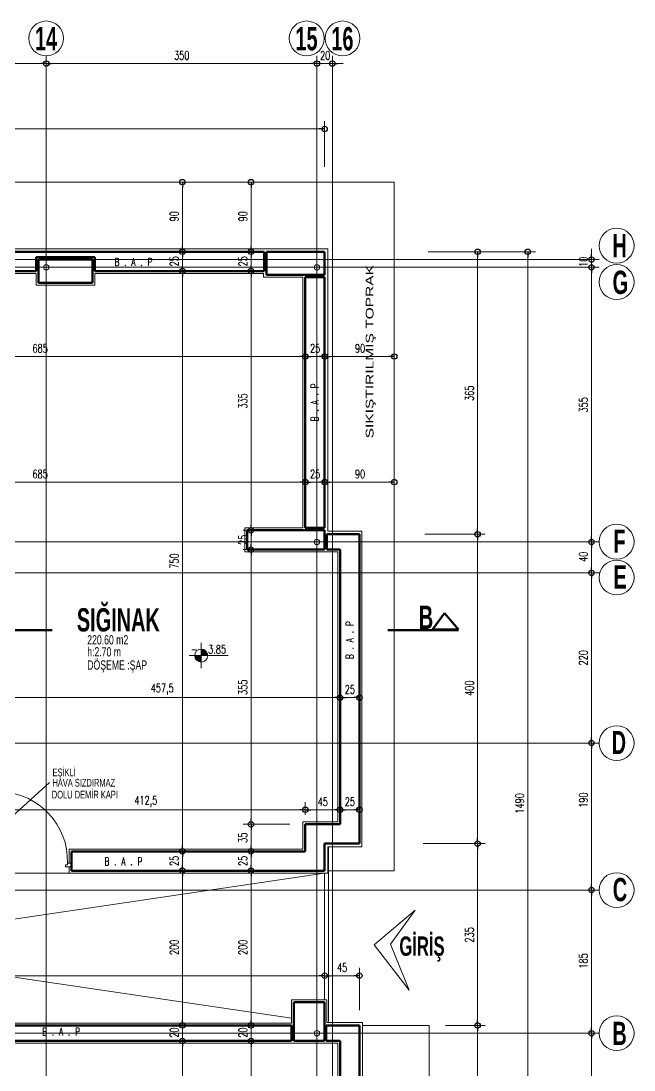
# Model space of a CAD drawing. Header units: millimetres. Extents: x 2016.56 to 2021.8, y 13721.83 to 13722.48.
# Drawn here: x 2016.9081 to 2017.0667, y 13722.1263 to 13722.3975 of the extents above; entities that cross this region are included whole.
import ezdxf

# ---------------------------------------------------------------- set-up
doc = ezdxf.new("R2010")
doc.units = ezdxf.units.MM
doc.linetypes.add('ACAD_ISO04W100', pattern=[30, 24, -3, 0, -3])
doc.layers.get('0').update_dxf_attribs({"lineweight": 20})
for name, color, linetype, lineweight in [('aks', 1, 'Continuous', 9), ('AKS  NO', 5, 'Continuous', 60), ('DH', 7, 'Continuous', 20), ('DIMH', 7, 'Continuous', 20), ('DIMV', 7, 'Continuous', 20), ('DV', 7, 'Continuous', 20), ('kesit', 5, 'Continuous', 60), ('kolon', 5, 'Continuous', 60), ('PENCERE', 3, 'Continuous', 13), ('SIVA', 7, 'Continuous', 20), ('TEXT', 7, 'Continuous', 20)]:
    doc.layers.add(name, color=color, linetype=linetype, lineweight=lineweight)
doc.styles.get("Standard").update_dxf_attribs({"font": 'txt.shx', "width": 0.7, "height": 11})
doc.styles.add('style1', font='swisscbo.ttf', dxfattribs={"width": 0.75, "height": 11})
doc.styles.add('style3', font='GOTHIC.TTF', dxfattribs={"width": 0.7, "height": 11})

msp = doc.modelspace()

# ---------------------------------------------------------------- hatches: boundary and pattern name
at = {"layer": 'TEXT'}
h = msp.add_hatch(color=256, dxfattribs=at)
h.paths.add_polyline_path([(2016.95476, 13722.23342), (2016.95308, 13722.23342, 0.414214), (2016.95476, 13722.23174)])
h.paths.add_polyline_path([(2016.95476, 13722.2351), (2016.95476, 13722.23342), (2016.95644, 13722.23342, 0.414214)])

# ---------------------------------------------------------------- linework, layer by layer
at = {"color": 0, "lineweight": -2}
for p, q in [((2016.91467, 13722.38645), (2016.91327, 13722.38645)), ((2016.91467, 13722.38645), (2016.91607, 13722.38645)), ((2016.98467, 13722.38645), (2016.98327, 13722.38645)), ((2016.98467, 13722.38645), (2016.98327, 13722.38645)), ((2016.98867, 13722.38645), (2016.99007, 13722.38645)), ((2016.98667, 13722.36955), (2016.98527, 13722.36955)), ((2016.94988, 13722.35579), (2016.94988, 13722.35439)), ((2016.96764, 13722.35579), (2016.96764, 13722.35439)), ((2016.94988, 13722.33779), (2016.94988, 13722.33919)), ((2016.94988, 13722.33779), (2016.94988, 13722.33639)), ((2016.96764, 13722.33779), (2016.96764, 13722.33919)), ((2016.96764, 13722.33779), (2016.96764, 13722.33639)), ((2017.02622, 13722.33779), (2017.02622, 13722.33639)), ((2017.03922, 13722.33779), (2017.03922, 13722.33639)), ((2017.05569, 13722.33579), (2017.05569, 13722.33719)), ((2016.94988, 13722.33279), (2016.94988, 13722.33419)), ((2016.94988, 13722.33279), (2016.94988, 13722.33139)), ((2016.96764, 13722.33279), (2016.96764, 13722.33419)), ((2016.96764, 13722.33279), (2016.96764, 13722.33139)), ((2017.05569, 13722.33379), (2017.05569, 13722.33239)), ((2017.05569, 13722.33379), (2017.05569, 13722.33239)), ((2016.98167, 13722.31072), (2016.98027, 13722.31072)), ((2016.98167, 13722.31072), (2016.98307, 13722.31072)), ((2016.98667, 13722.31072), (2016.98527, 13722.31072)), ((2016.98667, 13722.31072), (2016.98807, 13722.31072)), ((2017.00467, 13722.31072), (2017.00327, 13722.31072)), ((2016.98167, 13722.27825), (2016.98027, 13722.27825)), ((2016.98167, 13722.27825), (2016.98307, 13722.27825)), ((2016.98667, 13722.27825), (2016.98527, 13722.27825)), ((2016.98667, 13722.27825), (2016.98807, 13722.27825)), ((2017.00467, 13722.27825), (2017.00327, 13722.27825)), ((2016.96764, 13722.26579), (2016.96764, 13722.26719)), ((2016.96764, 13722.26579), (2016.96764, 13722.26439)), ((2017.02622, 13722.26479), (2017.02622, 13722.26619)), ((2017.02622, 13722.26479), (2017.02622, 13722.26339)), ((2017.05569, 13722.26279), (2017.05569, 13722.26419)), ((2016.96764, 13722.26079), (2016.96764, 13722.26219)), ((2017.05569, 13722.26279), (2017.05569, 13722.26139)), ((2016.96764, 13722.26079), (2016.96764, 13722.25939)), ((2017.05569, 13722.25479), (2017.05569, 13722.25619)), ((2017.05569, 13722.25479), (2017.05569, 13722.25339)), ((2016.99067, 13722.22255), (2016.98927, 13722.22255)), ((2016.99067, 13722.22255), (2016.99207, 13722.22255)), ((2016.99567, 13722.22255), (2016.99427, 13722.22255)), ((2017.05569, 13722.21079), (2017.05569, 13722.21219)), ((2017.05569, 13722.21079), (2017.05569, 13722.20939)), ((2016.96764, 13722.18979), (2016.96764, 13722.19119)), ((2016.98167, 13722.19354), (2016.98027, 13722.19354)), ((2016.98167, 13722.19354), (2016.98307, 13722.19354)), ((2016.99067, 13722.19354), (2016.98927, 13722.19354)), ((2016.99067, 13722.19354), (2016.99207, 13722.19354)), ((2016.99567, 13722.19354), (2016.99427, 13722.19354)), ((2016.96764, 13722.18979), (2016.96764, 13722.18839)), ((2017.02622, 13722.18479), (2017.02622, 13722.18619)), ((2016.94988, 13722.18279), (2016.94988, 13722.18419)), ((2016.94988, 13722.18279), (2016.94988, 13722.18139)), ((2016.96764, 13722.18279), (2016.96764, 13722.18419)), ((2016.96764, 13722.18279), (2016.96764, 13722.18139)), ((2017.02622, 13722.18479), (2017.02622, 13722.18339)), ((2016.94988, 13722.17779), (2016.94988, 13722.17919)), ((2016.94988, 13722.17779), (2016.94988, 13722.17639)), ((2016.96764, 13722.17779), (2016.96764, 13722.17919)), ((2016.96764, 13722.17779), (2016.96764, 13722.17639)), ((2017.05569, 13722.17279), (2017.05569, 13722.17419)), ((2017.05569, 13722.17279), (2017.05569, 13722.17139)), ((2016.98667, 13722.15066), (2016.98527, 13722.15066)), ((2016.98667, 13722.15066), (2016.98807, 13722.15066)), ((2016.99567, 13722.15066), (2016.99427, 13722.15066)), ((2016.94988, 13722.13779), (2016.94988, 13722.13919)), ((2016.94988, 13722.13779), (2016.94988, 13722.13919)), ((2016.96764, 13722.13779), (2016.96764, 13722.13919)), ((2016.96764, 13722.13779), (2016.96764, 13722.13919)), ((2017.02622, 13722.13779), (2017.02622, 13722.13919)), ((2017.02622, 13722.13779), (2017.02622, 13722.13639)), ((2017.05569, 13722.13579), (2017.05569, 13722.13719)), ((2017.05569, 13722.13579), (2017.05569, 13722.13439)), ((2016.94988, 13722.13379), (2016.94988, 13722.13239)), ((2016.94988, 13722.13379), (2016.94988, 13722.13239)), ((2016.96764, 13722.13379), (2016.96764, 13722.13239)), ((2016.96764, 13722.13379), (2016.96764, 13722.13239))]:
    msp.add_line(p, q, dxfattribs=at)
for p, q in [((2017.00467, 13722.35579), (2016.60267, 13722.35579)), ((2017.00467, 13722.17779), (2017.00467, 13722.35579)), ((2016.99627, 13722.21119), (2016.99627, 13722.22919)), ((2016.90308, 13722.18927), (2016.91552, 13722.20058)), ((2016.99627, 13722.19039), (2016.99627, 13722.19239)), ((2016.98747, 13722.17719), (2016.98747, 13722.18399)), ((2016.98747, 13722.18399), (2016.99587, 13722.18399)), ((2016.98767, 13722.13879), (2016.98767, 13722.18399)), ((2016.98767, 13722.17779), (2017.00467, 13722.17779)), ((2016.98667, 13722.17719), (2016.85577, 13722.15779)), ((2016.90177, 13722.17719), (2016.92057, 13722.17719)), ((2016.98667, 13722.17719), (2016.98667, 13722.14439)), ((2017.01008, 13722.16759), (2016.99949, 13722.15867)), ((2017.00368, 13722.15882), (2017.01008, 13722.16759)), ((2016.99949, 13722.15867), (2017.00855, 13722.14695)), ((2017.00855, 13722.14695), (2017.00368, 13722.15882)), ((2016.97807, 13722.13966), (2016.85577, 13722.15779)), ((2016.99647, 13722.13859), (2016.99647, 13722.03959)), ((2017.01367, 13722.13779), (2016.99647, 13722.13779)), ((2017.01367, 13722.02179), (2017.01367, 13722.13779))]:
    msp.add_line(p, q)
for centre in [(2016.91467, 13722.39295), (2016.91467, 13722.39295), (2016.98204, 13722.39295), (2016.98204, 13722.39295), (2016.99132, 13722.39295), (2016.99132, 13722.39295), (2017.06219, 13722.33937), (2017.06219, 13722.33937), (2017.06219, 13722.32997), (2017.06219, 13722.32997), (2017.06219, 13722.26285), (2017.06219, 13722.26285), (2017.06219, 13722.25359), (2017.06219, 13722.25359), (2017.06219, 13722.21079), (2017.06219, 13722.21079), (2017.06219, 13722.17279), (2017.06219, 13722.17279), (2017.06219, 13722.13579), (2017.06219, 13722.13579)]:
    msp.add_circle(centre, 0.0045)
for centre in [(2016.91467, 13722.38645), (2016.91467, 13722.38645), (2016.98467, 13722.38645), (2016.98467, 13722.38645), (2016.98867, 13722.38645), (2016.98667, 13722.36955), (2016.94988, 13722.35579), (2016.96764, 13722.35579), (2016.94988, 13722.33779), (2016.94988, 13722.33779), (2016.96764, 13722.33779), (2016.96764, 13722.33779), (2017.02622, 13722.33779), (2017.03922, 13722.33779), (2017.05569, 13722.33579), (2016.94988, 13722.33279), (2016.94988, 13722.33279), (2016.96764, 13722.33279), (2016.96764, 13722.33279), (2017.05569, 13722.33379), (2017.05569, 13722.33379), (2016.98167, 13722.31072), (2016.98167, 13722.31072), (2016.98667, 13722.31072), (2016.98667, 13722.31072), (2017.00467, 13722.31072), (2016.98167, 13722.27825), (2016.98167, 13722.27825), (2016.98667, 13722.27825), (2016.98667, 13722.27825), (2017.00467, 13722.27825), (2016.96764, 13722.26579), (2016.96764, 13722.26579), (2017.02622, 13722.26479), (2017.02622, 13722.26479), (2016.96764, 13722.26079), (2016.96764, 13722.26079), (2017.05569, 13722.26279), (2017.05569, 13722.26279), (2017.05569, 13722.25479), (2017.05569, 13722.25479), (2016.99067, 13722.22255), (2016.99067, 13722.22255), (2016.99567, 13722.22255), (2017.05569, 13722.21079), (2017.05569, 13722.21079), (2016.98167, 13722.19354), (2016.98167, 13722.19354), (2016.99067, 13722.19354), (2016.99067, 13722.19354), (2016.99567, 13722.19354), (2016.96764, 13722.18979), (2016.96764, 13722.18979), (2016.94988, 13722.18279), (2016.94988, 13722.18279), (2016.96764, 13722.18279), (2016.96764, 13722.18279), (2017.02622, 13722.18479), (2017.02622, 13722.18479), (2016.94988, 13722.17779), (2016.94988, 13722.17779), (2016.96764, 13722.17779), (2016.96764, 13722.17779), (2017.05569, 13722.17279), (2017.05569, 13722.17279), (2016.98667, 13722.15066), (2016.98667, 13722.15066), (2016.99567, 13722.15066), (2016.94988, 13722.13779), (2016.94988, 13722.13779), (2016.96764, 13722.13779), (2016.96764, 13722.13779), (2017.02622, 13722.13779), (2017.02622, 13722.13779), (2016.94988, 13722.13379), (2016.94988, 13722.13379), (2016.96764, 13722.13379), (2016.96764, 13722.13379), (2017.05569, 13722.13579), (2017.05569, 13722.13579)]:
    msp.add_circle(centre, 0.0007, dxfattribs=at)
at = {"layer": 'aks', "linetype": 'ACAD_ISO04W100', "ltscale": 2}
for p, q in [((2016.91467, 13722.38645), (2016.91467, 13721.98239)), ((2016.91467, 13722.38645), (2016.91467, 13721.98239)), ((2016.98467, 13722.38645), (2016.98467, 13721.98239)), ((2016.98467, 13722.38645), (2016.98467, 13721.98239)), ((2016.98867, 13722.38645), (2016.98867, 13721.98239)), ((2016.98867, 13722.38645), (2016.98867, 13721.98239)), ((2016.57165, 13722.33579), (2017.05569, 13722.33579)), ((2016.57165, 13722.33379), (2017.05569, 13722.33379)), ((2016.69527, 13722.33379), (2017.05569, 13722.33379)), ((2016.57165, 13722.26279), (2017.05569, 13722.26279)), ((2016.57165, 13722.25479), (2017.05569, 13722.25479)), ((2016.57165, 13722.21079), (2017.05569, 13722.21079)), ((2016.57165, 13722.17279), (2017.05569, 13722.17279)), ((2016.57165, 13722.13579), (2017.05569, 13722.13579))]:
    msp.add_line(p, q, dxfattribs=at)
at = {"layer": 'aks'}
for centre in [(2016.91467, 13722.33379), (2016.91467, 13722.33379), (2016.98467, 13722.33379), (2016.98467, 13722.33379), (2016.98467, 13722.26279), (2016.98467, 13722.26279), (2016.98467, 13722.13579), (2016.98467, 13722.13579)]:
    msp.add_circle(centre, 0.0007, dxfattribs=at)
at = {"layer": 'DH', "lineweight": 20}
for p, q in [((2016.98167, 13722.31483), (2016.98167, 13722.30872)), ((2016.98167, 13722.31483), (2016.98167, 13722.30872)), ((2016.98667, 13722.31565), (2016.98667, 13722.30872)), ((2016.98667, 13722.31544), (2016.98667, 13722.30872)), ((2017.00467, 13722.31565), (2017.00467, 13722.30872)), ((2016.98667, 13722.28318), (2016.98667, 13722.27625)), ((2017.00467, 13722.28318), (2017.00467, 13722.27625)), ((2016.98167, 13722.27495), (2016.98167, 13722.28025)), ((2016.98167, 13722.27495), (2016.98167, 13722.28025)), ((2016.98667, 13722.27334), (2016.98667, 13722.28025)), ((2016.99067, 13722.22141), (2016.99067, 13722.22455)), ((2016.99067, 13722.22159), (2016.99067, 13722.22455)), ((2016.99567, 13722.22131), (2016.99567, 13722.22455)), ((2016.98167, 13722.1922), (2016.98167, 13722.19554)), ((2016.98167, 13722.1922), (2016.98167, 13722.19554)), ((2016.99067, 13722.19379), (2016.99067, 13722.19554)), ((2016.99067, 13722.19379), (2016.99067, 13722.19554)), ((2016.99567, 13722.19229), (2016.99567, 13722.19554)), ((2016.98667, 13722.14779), (2016.98667, 13722.15266)), ((2016.98667, 13722.14779), (2016.98667, 13722.15266)), ((2016.99567, 13722.14179), (2016.99567, 13722.15266))]:
    msp.add_line(p, q, dxfattribs=at)
at = {"layer": 'DH'}
for p, q in [((2016.84607, 13722.31072), (2016.98027, 13722.31072)), ((2016.98307, 13722.31072), (2016.98527, 13722.31072)), ((2016.98807, 13722.31072), (2017.00327, 13722.31072)), ((2016.84607, 13722.27825), (2016.98027, 13722.27825)), ((2016.98307, 13722.27825), (2016.98527, 13722.27825)), ((2016.98807, 13722.27825), (2017.00327, 13722.27825)), ((2016.90057, 13722.22255), (2016.98927, 13722.22255)), ((2016.99207, 13722.22255), (2016.99427, 13722.22255)), ((2016.90057, 13722.19354), (2016.98027, 13722.19354)), ((2016.98307, 13722.19354), (2016.98927, 13722.19354)), ((2016.99207, 13722.19354), (2016.99427, 13722.19354)), ((2016.75857, 13722.15066), (2016.98527, 13722.15066)), ((2016.98807, 13722.15066), (2016.99427, 13722.15066))]:
    msp.add_line(p, q, dxfattribs=at)
at = {"layer": 'DIMH'}
for p, q in [((2016.89007, 13722.38645), (2016.91327, 13722.38645)), ((2016.91607, 13722.38645), (2016.98327, 13722.38645)), ((2016.98327, 13722.38645), (2016.98187, 13722.38645)), ((2016.98467, 13722.38645), (2016.98867, 13722.38645)), ((2016.99007, 13722.38645), (2016.99147, 13722.38645)), ((2016.62207, 13722.36955), (2016.98527, 13722.36955))]:
    msp.add_line(p, q, dxfattribs=at)
at = {"layer": 'DIMH', "lineweight": 20}
for p, q in [((2016.91467, 13722.38611), (2016.91467, 13722.38845)), ((2016.91467, 13722.38611), (2016.91467, 13722.38845)), ((2016.98467, 13722.38611), (2016.98467, 13722.38845)), ((2016.98467, 13722.38611), (2016.98467, 13722.38845)), ((2016.98867, 13722.38611), (2016.98867, 13722.38845)), ((2016.98667, 13722.35979), (2016.98667, 13722.37155))]:
    msp.add_line(p, q, dxfattribs=at)
at = {"layer": 'DIMV', "lineweight": 20}
for p, q in [((2017.01343, 13722.33779), (2017.02822, 13722.33779)), ((2017.02643, 13722.33779), (2017.04122, 13722.33779)), ((2017.05381, 13722.33579), (2017.05769, 13722.33579)), ((2017.05381, 13722.33379), (2017.05769, 13722.33379)), ((2017.05381, 13722.33379), (2017.05769, 13722.33379)), ((2017.0126, 13722.26479), (2017.02822, 13722.26479)), ((2017.0126, 13722.26479), (2017.02822, 13722.26479)), ((2017.05438, 13722.26279), (2017.05769, 13722.26279)), ((2017.05438, 13722.26279), (2017.05769, 13722.26279)), ((2017.05418, 13722.25479), (2017.05769, 13722.25479)), ((2017.05418, 13722.25479), (2017.05769, 13722.25479)), ((2017.05409, 13722.21079), (2017.05769, 13722.21079)), ((2017.05409, 13722.21079), (2017.05769, 13722.21079)), ((2017.01213, 13722.18479), (2017.02822, 13722.18479)), ((2017.01613, 13722.18479), (2017.02822, 13722.18479)), ((2017.05438, 13722.17279), (2017.05769, 13722.17279)), ((2017.05438, 13722.17279), (2017.05769, 13722.17279)), ((2017.01795, 13722.13779), (2017.02822, 13722.13779)), ((2017.01795, 13722.13779), (2017.02822, 13722.13779)), ((2017.05437, 13722.13579), (2017.05769, 13722.13579)), ((2017.05437, 13722.13579), (2017.05769, 13722.13579))]:
    msp.add_line(p, q, dxfattribs=at)
at = {"layer": 'DIMV'}
for p, q in [((2017.05569, 13722.33719), (2017.05569, 13722.33859)), ((2017.02622, 13722.33639), (2017.02622, 13722.26619)), ((2017.03922, 13722.33639), (2017.03922, 13722.04119)), ((2017.05569, 13722.33579), (2017.05569, 13722.33379)), ((2017.05569, 13722.33239), (2017.05569, 13722.26419)), ((2017.05569, 13722.33239), (2017.05569, 13722.33099)), ((2017.02622, 13722.26339), (2017.02622, 13722.18619)), ((2017.05569, 13722.26139), (2017.05569, 13722.25619)), ((2017.05569, 13722.25339), (2017.05569, 13722.21219)), ((2017.05569, 13722.20939), (2017.05569, 13722.17419)), ((2017.02622, 13722.18339), (2017.02622, 13722.13919)), ((2017.05569, 13722.17139), (2017.05569, 13722.13719)), ((2017.02622, 13722.13639), (2017.02622, 13722.04119)), ((2017.05569, 13722.13439), (2017.05569, 13722.04319))]:
    msp.add_line(p, q, dxfattribs=at)
at = {"layer": 'DV'}
for p, q in [((2016.94988, 13722.35439), (2016.94988, 13722.33919)), ((2016.96764, 13722.35439), (2016.96764, 13722.33919)), ((2016.94988, 13722.33639), (2016.94988, 13722.33419)), ((2016.96764, 13722.33639), (2016.96764, 13722.33419)), ((2016.94988, 13722.33139), (2016.94988, 13722.18419)), ((2016.96764, 13722.33139), (2016.96764, 13722.26719)), ((2016.96764, 13722.26439), (2016.96764, 13722.26219)), ((2016.96764, 13722.25939), (2016.96764, 13722.19119)), ((2016.96764, 13722.18839), (2016.96764, 13722.18419)), ((2016.94988, 13722.18139), (2016.94988, 13722.17919)), ((2016.96764, 13722.18139), (2016.96764, 13722.17919)), ((2016.94988, 13722.17639), (2016.94988, 13722.13919)), ((2016.96764, 13722.17639), (2016.96764, 13722.13919)), ((2016.94988, 13722.13919), (2016.94988, 13722.14059)), ((2016.96764, 13722.13919), (2016.96764, 13722.14059)), ((2016.94988, 13722.13779), (2016.94988, 13722.13379)), ((2016.96764, 13722.13779), (2016.96764, 13722.13379)), ((2016.94988, 13722.13239), (2016.94988, 13722.13099)), ((2016.94988, 13722.13239), (2016.94988, 13722.04619)), ((2016.96764, 13722.13239), (2016.96764, 13722.13099)), ((2016.96764, 13722.13239), (2016.96764, 13722.04619))]:
    msp.add_line(p, q, dxfattribs=at)
at = {"layer": 'DV', "lineweight": 20}
for p, q in [((2016.95005, 13722.35579), (2016.95188, 13722.35579)), ((2016.96501, 13722.35579), (2016.96564, 13722.35579)), ((2016.95005, 13722.33779), (2016.95188, 13722.33779)), ((2016.95005, 13722.33779), (2016.95188, 13722.33779)), ((2016.96501, 13722.33779), (2016.96564, 13722.33779)), ((2016.96501, 13722.33779), (2016.96564, 13722.33779)), ((2016.94752, 13722.33279), (2016.95188, 13722.33279)), ((2016.94752, 13722.33279), (2016.95188, 13722.33279)), ((2016.96707, 13722.33279), (2016.96564, 13722.33279)), ((2016.96707, 13722.33279), (2016.96564, 13722.33279)), ((2016.97019, 13722.26579), (2016.96564, 13722.26579)), ((2016.97019, 13722.26579), (2016.96564, 13722.26579)), ((2016.971, 13722.26079), (2016.96564, 13722.26079)), ((2016.971, 13722.26079), (2016.96564, 13722.26079)), ((2016.97767, 13722.18979), (2016.96564, 13722.18979)), ((2016.97211, 13722.18979), (2016.96564, 13722.18979)), ((2016.95387, 13722.18279), (2016.94788, 13722.18279)), ((2016.9513, 13722.18279), (2016.94788, 13722.18279)), ((2016.96956, 13722.18279), (2016.96564, 13722.18279)), ((2016.96811, 13722.18279), (2016.96564, 13722.18279)), ((2016.95118, 13722.17779), (2016.94788, 13722.17779)), ((2016.95126, 13722.17779), (2016.94788, 13722.17779)), ((2016.96874, 13722.17779), (2016.96564, 13722.17779)), ((2016.96849, 13722.17779), (2016.96564, 13722.17779)), ((2016.94727, 13722.13779), (2016.95188, 13722.13779)), ((2016.94727, 13722.13779), (2016.95188, 13722.13779)), ((2016.96775, 13722.13779), (2016.96564, 13722.13779)), ((2016.96775, 13722.13779), (2016.96564, 13722.13779)), ((2016.94696, 13722.13379), (2016.95188, 13722.13379)), ((2016.94696, 13722.13379), (2016.95188, 13722.13379)), ((2016.96894, 13722.13379), (2016.96564, 13722.13379)), ((2016.96894, 13722.13379), (2016.96564, 13722.13379))]:
    msp.add_line(p, q, dxfattribs=at)
at = {"layer": 'kesit'}
for p, q in [((2017.01455, 13722.24018), (2017.0177, 13722.24438)), ((2017.0177, 13722.24438), (2017.02127, 13722.24018)), ((2017.02127, 13722.24018), (2017.01455, 13722.24018))]:
    msp.add_line(p, q, dxfattribs=at)
at = {"layer": 'kesit', "linetype": 'ACAD_ISO04W100'}
for p, q in [((2016.9162, 13722.23997), (2016.90292, 13722.23997)), ((2017.02126, 13722.23997), (2017.00301, 13722.23997))]:
    msp.add_line(p, q, dxfattribs=at)
at = {"layer": 'kolon'}
for p, q in [((2016.97107, 13722.33779), (2016.82727, 13722.33779)), ((2016.97107, 13722.33779), (2016.97107, 13722.33279)), ((2016.97107, 13722.33779), (2016.97107, 13722.33279)), ((2016.98667, 13722.33779), (2016.97167, 13722.33779)), ((2016.97167, 13722.33779), (2016.97167, 13722.33179)), ((2016.98667, 13722.33779), (2016.97167, 13722.33779)), ((2016.97167, 13722.33779), (2016.97167, 13722.33179)), ((2016.98667, 13722.33179), (2016.98667, 13722.33779)), ((2016.98667, 13722.33179), (2016.98667, 13722.33779)), ((2016.91667, 13722.33639), (2016.91207, 13722.33639)), ((2016.92727, 13722.33639), (2016.91207, 13722.33639)), ((2016.91207, 13722.33279), (2016.91207, 13722.33639)), ((2016.92667, 13722.33579), (2016.91267, 13722.33579)), ((2016.91267, 13722.33579), (2016.91267, 13722.32979)), ((2016.92667, 13722.33579), (2016.91267, 13722.33579)), ((2016.91267, 13722.33579), (2016.91267, 13722.32979)), ((2016.92667, 13722.32979), (2016.92667, 13722.33579)), ((2016.92667, 13722.32979), (2016.92667, 13722.33579)), ((2016.92727, 13722.33639), (2016.92727, 13722.33279)), ((2016.91207, 13722.33279), (2016.82727, 13722.33279)), ((2016.97107, 13722.33279), (2016.92727, 13722.33279)), ((2016.97107, 13722.33279), (2016.96967, 13722.33279)), ((2016.91267, 13722.32979), (2016.92667, 13722.32979)), ((2016.91267, 13722.32979), (2016.92667, 13722.32979)), ((2016.97167, 13722.33179), (2016.98667, 13722.33179)), ((2016.97167, 13722.33179), (2016.98667, 13722.33179)), ((2016.98227, 13722.33119), (2016.98167, 13722.33119)), ((2016.98167, 13722.33119), (2016.98167, 13722.2706)), ((2016.98227, 13722.33119), (2016.98167, 13722.33119)), ((2016.98167, 13722.33119), (2016.98167, 13722.26639)), ((2016.98667, 13722.33119), (2016.98227, 13722.33119)), ((2016.98667, 13722.33119), (2016.98227, 13722.33119)), ((2016.98667, 13722.33119), (2016.98667, 13722.26977)), ((2016.98667, 13722.33119), (2016.98667, 13722.26639)), ((2016.98667, 13722.26579), (2016.96667, 13722.26579)), ((2016.96667, 13722.26579), (2016.96667, 13722.26079)), ((2016.98667, 13722.26579), (2016.96667, 13722.26579)), ((2016.96667, 13722.26579), (2016.96667, 13722.26079)), ((2016.98167, 13722.26639), (2016.98227, 13722.26639)), ((2016.98167, 13722.26639), (2016.98667, 13722.26639)), ((2016.98667, 13722.26079), (2016.98667, 13722.26579)), ((2016.98667, 13722.26079), (2016.98667, 13722.26579)), ((2016.98727, 13722.26479), (2016.98727, 13722.26079)), ((2016.99567, 13722.26479), (2016.98727, 13722.26479)), ((2016.98727, 13722.26479), (2016.98727, 13722.26079)), ((2016.99567, 13722.26479), (2016.98727, 13722.26479)), ((2016.99567, 13722.26479), (2016.99567, 13722.18479)), ((2016.96667, 13722.26079), (2016.98667, 13722.26079)), ((2016.96667, 13722.26079), (2016.98667, 13722.26079)), ((2016.99067, 13722.26079), (2016.98727, 13722.26079)), ((2016.99067, 13722.26079), (2016.98727, 13722.26079)), ((2016.99067, 13722.26079), (2016.99067, 13722.18979)), ((2016.99067, 13722.23779), (2016.99067, 13722.21179)), ((2016.99567, 13722.23779), (2016.99567, 13722.21179)), ((2016.99067, 13722.18979), (2016.98167, 13722.18979)), ((2016.98167, 13722.18979), (2016.98167, 13722.18279)), ((2016.99067, 13722.18979), (2016.98167, 13722.18979)), ((2016.92117, 13722.17779), (2016.92117, 13722.18279)), ((2016.92117, 13722.18279), (2016.98167, 13722.18279)), ((2016.99567, 13722.18479), (2016.98667, 13722.18479)), ((2016.99567, 13722.18479), (2016.98667, 13722.18479)), ((2016.98667, 13722.18479), (2016.98667, 13722.17779)), ((2016.99567, 13722.18479), (2016.98667, 13722.18479)), ((2016.99567, 13722.18479), (2016.98667, 13722.18479)), ((2016.92117, 13722.17779), (2016.98667, 13722.17779)), ((2016.97042, 13722.17779), (2016.98667, 13722.17779)), ((2016.98667, 13722.14379), (2016.97867, 13722.14379)), ((2016.97867, 13722.14379), (2016.97867, 13722.13379)), ((2016.98667, 13722.14379), (2016.97867, 13722.14379)), ((2016.97867, 13722.14379), (2016.97867, 13722.13379)), ((2016.98667, 13722.13379), (2016.98667, 13722.14379)), ((2016.98667, 13722.13379), (2016.98667, 13722.14379)), ((2016.85577, 13722.13779), (2016.97807, 13722.13779)), ((2016.97807, 13722.13379), (2016.97807, 13722.13779)), ((2016.98707, 13722.13779), (2016.98707, 13722.13379)), ((2016.99567, 13722.13779), (2016.98707, 13722.13779)), ((2016.99567, 13722.13779), (2016.98707, 13722.13779)), ((2016.99567, 13722.13779), (2016.99567, 13722.03979)), ((2016.85577, 13722.13379), (2016.97807, 13722.13379)), ((2016.96859, 13722.13379), (2016.97707, 13722.13379)), ((2016.97867, 13722.13379), (2016.98667, 13722.13379)), ((2016.97867, 13722.13379), (2016.98667, 13722.13379)), ((2016.99067, 13722.13379), (2016.98707, 13722.13379)), ((2016.99067, 13722.13379), (2016.98707, 13722.13379)), ((2016.99067, 13722.13379), (2016.99067, 13722.04539))]:
    msp.add_line(p, q, dxfattribs=at)
at = {"layer": 'PENCERE'}
for p, q in [((2016.91967, 13722.17879), (2016.91967, 13722.17929)), ((2016.92017, 13722.17929), (2016.91967, 13722.17929)), ((2016.92117, 13722.17879), (2016.91967, 13722.17879)), ((2016.92117, 13722.17979), (2016.92017, 13722.17979)), ((2016.92017, 13722.17929), (2016.92017, 13722.17979))]:
    msp.add_line(p, q, dxfattribs=at)
msp.add_arc((2016.90224, 13722.18029), 0.01794, 358.3981, 87.3157, dxfattribs=at)
at = {"layer": 'SIVA'}
for p, q in [((2016.98747, 13722.33859), (2016.82087, 13722.33859)), ((2016.98747, 13722.26559), (2016.98747, 13722.33859)), ((2016.91207, 13722.33219), (2016.84527, 13722.33219)), ((2016.91207, 13722.32919), (2016.91207, 13722.33219)), ((2016.92727, 13722.33219), (2016.92727, 13722.32919)), ((2016.92727, 13722.33219), (2016.97087, 13722.33219)), ((2016.97087, 13722.33219), (2016.97087, 13722.33119)), ((2016.98107, 13722.33119), (2016.97087, 13722.33119)), ((2016.98107, 13722.26639), (2016.98107, 13722.33119)), ((2016.92727, 13722.32919), (2016.91207, 13722.32919)), ((2016.96607, 13722.26639), (2016.98107, 13722.26639)), ((2016.96607, 13722.26019), (2016.96607, 13722.26639)), ((2016.99627, 13722.26559), (2016.98747, 13722.26559)), ((2016.99627, 13722.18399), (2016.99627, 13722.26559)), ((2016.99007, 13722.26019), (2016.96607, 13722.26019)), ((2016.99007, 13722.19039), (2016.99007, 13722.26019)), ((2016.98107, 13722.19039), (2016.99007, 13722.19039)), ((2016.98107, 13722.18339), (2016.98107, 13722.19039)), ((2016.98107, 13722.19039), (2016.99007, 13722.19039)), ((2016.92057, 13722.18339), (2016.92057, 13722.17979)), ((2016.92057, 13722.18339), (2016.98107, 13722.18339)), ((2016.98747, 13722.18399), (2016.99587, 13722.18399)), ((2016.98747, 13722.17719), (2016.98747, 13722.18399)), ((2016.98747, 13722.18399), (2016.99627, 13722.18399)), ((2016.92057, 13722.17719), (2016.92057, 13722.17879)), ((2016.92057, 13722.17719), (2016.98747, 13722.17719)), ((2016.97006, 13722.17719), (2016.98747, 13722.17719)), ((2016.97807, 13722.13839), (2016.97807, 13722.14439)), ((2016.97807, 13722.14439), (2016.98727, 13722.14439)), ((2016.98727, 13722.13859), (2016.98727, 13722.14439)), ((2016.77217, 13722.13839), (2016.97807, 13722.13839)), ((2016.99647, 13722.13859), (2016.98727, 13722.13859)), ((2016.99647, 13722.13859), (2016.99647, 13722.08269)), ((2016.85577, 13722.13319), (2016.97807, 13722.13319)), ((2016.96823, 13722.13319), (2016.97707, 13722.13319)), ((2016.99007, 13722.13319), (2016.97707, 13722.13319)), ((2016.99007, 13722.04539), (2016.99007, 13722.13319))]:
    msp.add_line(p, q, dxfattribs=at)
at = {"layer": 'TEXT'}
for p, q in [((2016.95476, 13722.23671), (2016.95476, 13722.23013)), ((2016.95162, 13722.23342), (2016.9617, 13722.23342))]:
    msp.add_line(p, q, dxfattribs=at)
msp.add_circle((2016.95476, 13722.23342), 0.00168, dxfattribs=at)

# ---------------------------------------------------------------- texts
at = {"layer": 'AKS  NO', "style": 'style1', "width": 0.75}
for s, p in [('14', (2016.91175, 13722.38987)), ('15', (2016.97912, 13722.38987)), ('16', (2016.9884, 13722.38987)), ('H', (2017.0611, 13722.33638)), ('G', (2017.06114, 13722.32689)), ('F', (2017.06134, 13722.25999)), ('E', (2017.06135, 13722.25073)), ('D', (2017.0609, 13722.20794)), ('C', (2017.0612, 13722.16992)), ('B', (2017.06108, 13722.13274))]:
    msp.add_text(s, height=0.006, dxfattribs=at).set_placement(p)
at = {"layer": 'DH', "width": 0.7}
for s, p in [('685', (2016.91112, 13722.31172)), ('25', (2016.98289, 13722.31172)), ('90', (2016.99451, 13722.31172)), ('685', (2016.91112, 13722.27925)), ('25', (2016.98289, 13722.27925)), ('90', (2016.99451, 13722.27925)), ('457,5', (2016.94171, 13722.22391)), ('25', (2016.99189, 13722.22355)), ('412,5', (2016.93747, 13722.1949)), ('45', (2016.98489, 13722.19454)), ('25', (2016.99189, 13722.19454)), ('45', (2016.98989, 13722.15166))]:
    msp.add_text(s, height=0.0022, dxfattribs=at).set_placement(p)
at = {"layer": 'DIMH', "width": 0.7}
for s, p in [('350', (2016.94774, 13722.38745)), ('20', (2016.98551, 13722.38745))]:
    msp.add_text(s, height=0.0022, dxfattribs=at).set_placement(p)
at = {"layer": 'DIMV', "width": 0.7}
for s, p in [('10', (2017.05469, 13722.33389)), ('365', (2017.02522, 13722.29924)), ('355', (2017.05469, 13722.29624)), ('40', (2017.05469, 13722.25763)), ('220', (2017.05469, 13722.23086)), ('400', (2017.02522, 13722.22299)), ('1490', (2017.03822, 13722.19256)), ('190', (2017.05469, 13722.19406)), ('235', (2017.02522, 13722.15924)), ('185', (2017.05469, 13722.15249))]:
    msp.add_text(s, height=0.0022, rotation=90, dxfattribs=at).set_placement(p)
at = {"layer": 'DV', "width": 0.7}
for s, p in [('90', (2016.94888, 13722.34563)), ('90', (2016.96664, 13722.34563)), ('25', (2016.94888, 13722.33401)), ('25', (2016.96664, 13722.33401)), ('335', (2016.96664, 13722.29724)), ('25', (2016.96664, 13722.26201)), ('750', (2016.94888, 13722.25586)), ('355', (2016.96664, 13722.22324)), ('35', (2016.96664, 13722.18501)), ('25', (2016.94888, 13722.17901)), ('25', (2016.96664, 13722.17901)), ('200', (2016.94888, 13722.15599)), ('200', (2016.96664, 13722.15599)), ('20', (2016.94888, 13722.13463)), ('20', (2016.96664, 13722.13463))]:
    msp.add_text(s, height=0.0022, rotation=90, dxfattribs=at).set_placement(p)
at = {"layer": 'kesit', "style": 'style1', "width": 0.75}
msp.add_text('B', height=0.006, dxfattribs=at).set_placement((2017.01103, 13722.2403))
at = {"layer": 'TEXT', "width": 0.7}
for s, height, p in [('B . A . P ', 0.002, (2016.93234, 13722.33418)), ('-  3.85', 0.0022, (2016.95211, 13722.23392)), ('B . A . P ', 0.002, (2016.92973, 13722.17918)), ('B . A . P ', 0.002, (2016.91361, 13722.13518))]:
    msp.add_text(s, height=height, dxfattribs=at).set_placement(p)
at = {"layer": 'TEXT', "style": 'style3', "width": 1.5}
msp.add_text('SIKIŞTIRILMIŞ TOPRAK', height=0.002, rotation=90, dxfattribs=at).set_placement((2016.99931, 13722.28956))
at = {"layer": 'TEXT', "width": 0.7}
for p in [(2016.98512, 13722.29395), (2016.99412, 13722.23248)]:
    msp.add_text('B . A . P ', height=0.002, rotation=90, dxfattribs=at).set_placement(p)
at = {"layer": 'TEXT'}
for s, height, style, width, p in [('SIĞINAK', 0.006, 'style1', 0.75, (2016.92259, 13722.23965)), ('220.60 m2', 0.0024, 'style3', 0.7, (2016.92528, 13722.23628)), ('h:2.70 m', 0.0024, 'style3', 0.7, (2016.92528, 13722.23318)), ('DÖŞEME :ŞAP', 0.0024, 'style3', 0.7, (2016.92528, 13722.22977)), ('EŞİKLİ', 0.002, 'style3', 0.7, (2016.91631, 13722.20221)), ('HAVA SIZDIRMAZ ', 0.002, 'style3', 0.7, (2016.91628, 13722.19954)), ('DOLU DEMİR KAPI', 0.002, 'style3', 0.7, (2016.91613, 13722.19647)), ('GİRİŞ', 0.005, 'style1', 0.75, (2017.006, 13722.1558))]:
    msp.add_text(s, height=height, dxfattribs=dict(at, style=style, width=width)).set_placement(p)

doc.saveas('drawing.dxf')
